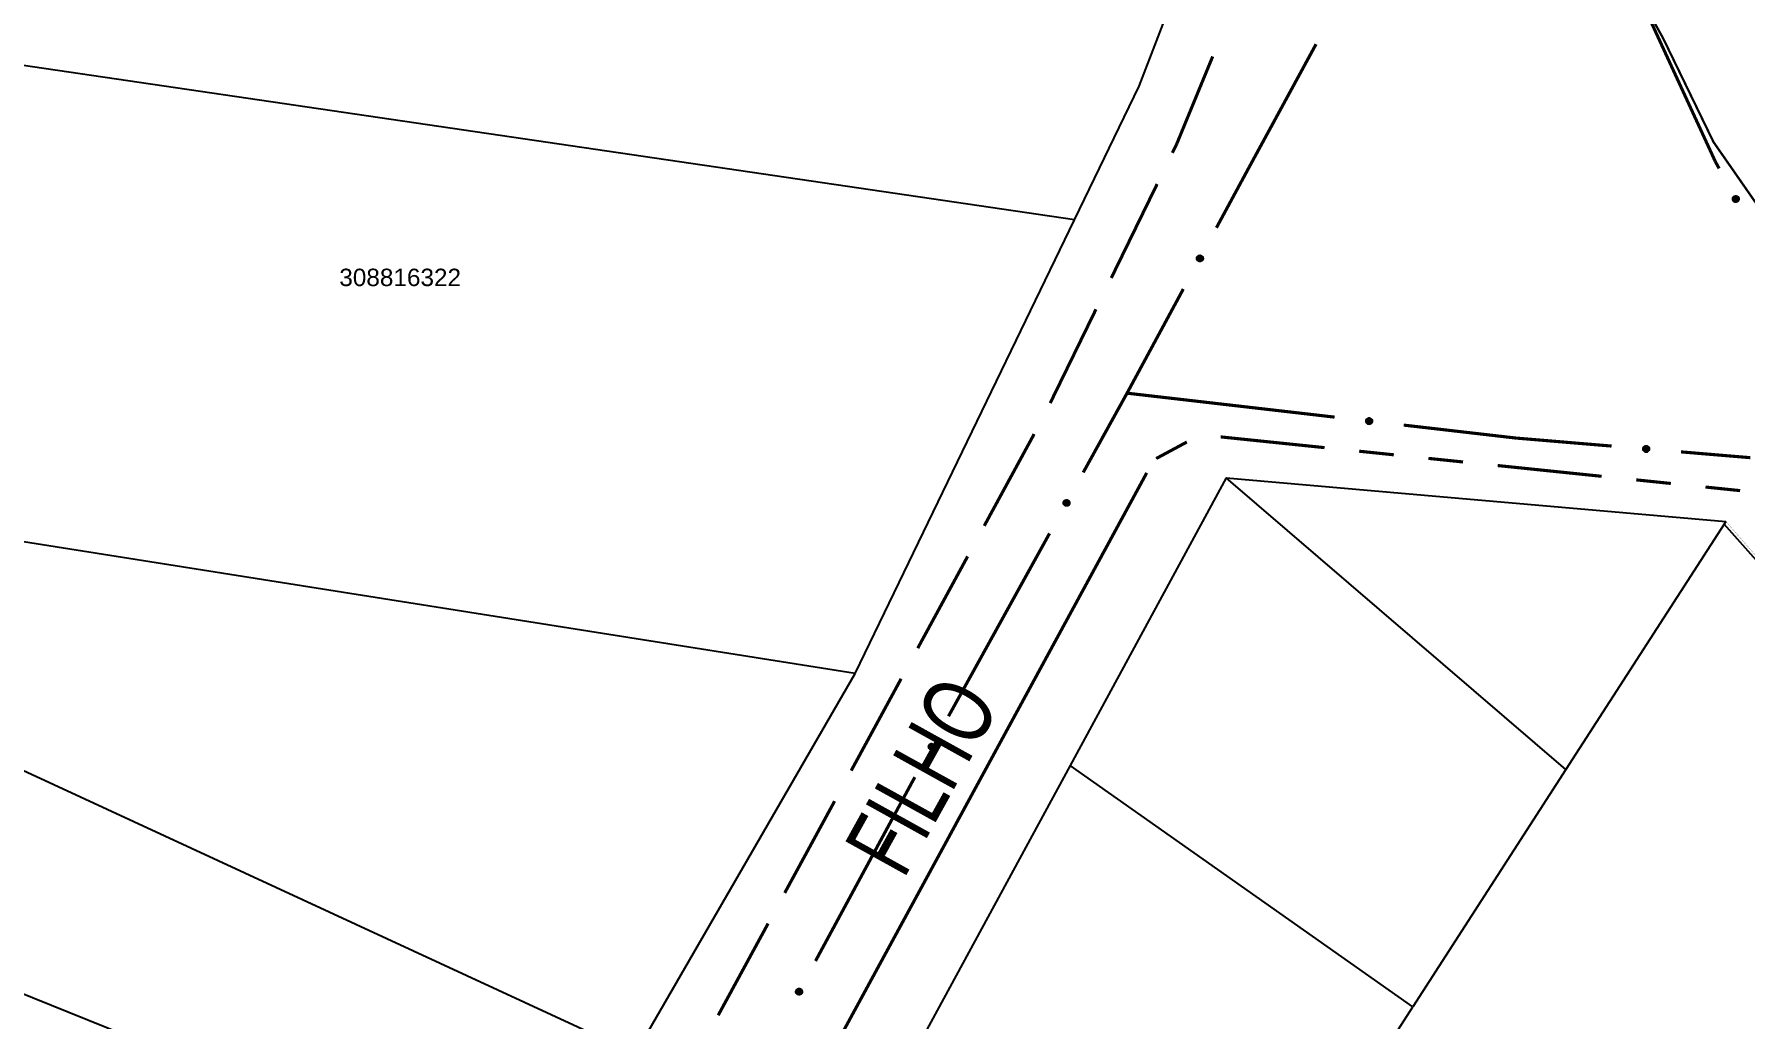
# Model space of a CAD drawing. Extents: x 201549 to 203722, y 4857623 to 4859778.
# Drawn here: x 202433.5 to 202531.8, y 4859594.4 to 4859650.9 of the extents above; entities that cross this region are included whole.
import ezdxf

# ---------------------------------------------------------------- set-up
doc = ezdxf.new("R2010")
doc.units = 0
doc.header["$LTSCALE"] = 1.5
doc.header["$MEASUREMENT"] = 0
for name, color, linetype in [('CD-MALHA-LOTES', 40, 'CONTINUOUS'), ('CD_TXT_QUADRA', 1, 'CONTINUOUS'), ('LM-LIM-SETOR-FISCAL', 7, 'CONTINUOUS'), ('RU-QUADRAS', 6, 'CONTINUOUS'), ('SV-EIXO-RUA-N-PAV', 6, 'CONTINUOUS'), ('SV-EIXO-RUA-PAV', 20, 'CONTINUOUS'), ('SV-RUA-NAO-PAV-S-GUIA-C-GUIA', 7, 'CONTINUOUS'), ('SV-RUA-PAVIM-S-GUIA-C-GUIA', 7, 'CONTINUOUS'), ('SV-TXT-RUA-N-PAV-S-GUIA-C-GUIA', 7, 'CONTINUOUS')]:
    doc.layers.add(name, color=color, linetype=linetype)
doc.styles.add('ARIAL', font='ARIAL.TTF')
doc.styles.add('MONOTXT', font='ARIAL.TTF', dxfattribs={"height": 0.2})
doc.linetypes.add('Limite', pattern='A,20,-3,[130,ltypeshp.shx,S=6.35,R=0,X=0,Y=0],-3,20', length=46)

msp = doc.modelspace()

# ---------------------------------------------------------------- linework, layer by layer
at = {"layer": 'CD-MALHA-LOTES', "linetype": 'Continuous'}
for p, q in [((202496.98, 4859647.95), (202499.66, 4859654.94)), ((202493.27, 4859640.26), (202428.48, 4859649.77)), ((202493.27, 4859640.26), (202496.98, 4859647.95)), ((202480.66, 4859614.21), (202493.27, 4859640.26)), ((202501.98, 4859625.44), (202493.01, 4859608.92)), ((202521.49, 4859608.7), (202501.98, 4859625.44)), ((202501.98, 4859625.44), (202530.68, 4859622.94)), ((202530.68, 4859622.94), (202530.58, 4859622.78)), ((202480.66, 4859614.21), (202429.51, 4859622.3)), ((202530.58, 4859622.78), (202521.49, 4859608.7)), ((202553.49, 4859596.97), (202530.58, 4859622.78)), ((202468.04, 4859592.38), (202480.66, 4859614.21)), ((202427.02, 4859611.35), (202468.04, 4859592.38)), ((202493.01, 4859608.92), (202476.88, 4859579.24)), ((202512.69, 4859595.06), (202493.01, 4859608.92)), ((202521.49, 4859608.7), (202512.69, 4859595.06)), ((202463.49, 4859583.47), (202422.94, 4859599.8)), ((202508.82, 4859589.06), (202512.69, 4859595.06))]:
    msp.add_line(p, q, dxfattribs=at)
at = {"layer": 'LM-LIM-SETOR-FISCAL', "linetype": 'Limite', "ltscale": 0.1, "const_width": 0.13, "flags": 128}
msp.add_lwpolyline([(203690.260081, 4857945.070709), (203624.634323, 4857876.322086), (203597.483031, 4857858.402645), (203529.936951, 4857817.251163), (203477.865481, 4857798.204621), (203470.255508, 4857794.734503), (203461.352554, 4857793.163394), (203446.975153, 4857796.8587), (203434.268062, 4857794.37427), (203415.032253, 4857783.068658), (203402.126694, 4857778.711644), (203386.003618, 4857774.608536), (203366.6323, 4857771.115492), (203345.157893, 4857770.830854), (203324.568024, 4857761.841833), (203301.581821, 4857760.866899), (203281.417715, 4857748.511746), (203252.78859, 4857741.388472), (203232.306394, 4857736.754404), (203212.334562, 4857736.296293), (203164.13965, 4857735.679698), (203138.99187, 4857736.954266), (203129.680407, 4857738.01055), (203095.984474, 4857727.896851), (203076.140726, 4857727.494996), (203025.014879, 4857721.40905), (203013.097806, 4857722.309608), (202992.105773, 4857719.939497), (202979.44632, 4857721.489532), (202964.645261, 4857723.459119), (202953.753944, 4857723.719881), (202948.567743, 4857734.588869), (202940.56683, 4857731.445097), (202928.292667, 4857726.395284), (202921.586801, 4857725.262879), (202891.249062, 4857717.013101), (202861.035745, 4857717.951775), (202843.379163, 4857715.343702), (202826.226463, 4857711.657758), (202804.140432, 4857707.443751), (202790.771355, 4857705.517518), (202768.577753, 4857708.236936), (202742.152032, 4857707.156689), (202736.174828, 4857706.655519), (202713.938929, 4857709.927449), (202695.611231, 4857706.369079), (202673.258666, 4857705.478725), (202656.72527, 4857701.372747), (202629.28054, 4857702.0954), (202612.6653, 4857697.207584), (202591.913663, 4857697.17112), (202573.082963, 4857699.207561), (202562.981881, 4857701.348758), (202542.231335, 4857696.463209), (202527.692121, 4857697.497329), (202506.011184, 4857700.954059), (202495.762995, 4857701.67688), (202477.853417, 4857695.637221), (202451.601566, 4857695.14746), (202439.72292, 4857695.152163), (202414.832804, 4857702.264138), (202409.505623, 4857708.382417), (202404.550581, 4857702.764348), (202392.386131, 4857694.909473), (202374.402744, 4857694.375334), (202370.790504, 4857707.218853), (202367.880357, 4857708.81308), (202365.097896, 4857694.881213), (202346.982515, 4857685.19854), (202335.643949, 4857688.651167), (202326.525916, 4857697.119411), (202318.576754, 4857694.737974), (202307.818302, 4857689.468212), (202291.471974, 4857680.842357), (202275.589764, 4857677.708389), (202259.053519, 4857679.374097), (202243.073737, 4857672.961005), (202214.272961, 4857673.983007), (202196.235748, 4857671.160004), (202166.262371, 4857673.222085), (202137.067905, 4857668.508741), (202112.979693, 4857664.510834), (202063.331805, 4857653.140334), (202048.493217, 4857650.054933), (202035.091784, 4857651.969478), (202023.899221, 4857655.255238), (202010.52796, 4857651.884532), (201999.307441, 4857648.055643), (201981.197242, 4857645.667621), (201954.082742, 4857645.121141), (201945.697725, 4857640.894606), (201931.391917, 4857630.157612), (201908.026813, 4857622.950269), (201883.4729, 4857629.270611), (201877.508406, 4857642.469721), (201854.745798, 4857639.06854), (201839.350138, 4857636.086338), (201828.34266, 4857631.211106), (201818.072406, 4857630.661005), (201791.730674, 4857645.716636), (201783.325652, 4857653.738781), (201774.365733, 4857662.184936), (201765.573826, 4857663.836912), (201752.290529, 4857659.858284), (201735.04564, 4857660.887584), (201727.455562, 4857670.187429), (201720.531788, 4857683.341011), (201712.157613, 4857700.626833), (201694.727347, 4857720.897673), (201679.589184, 4857740.191677), (201657.32648, 4857767.233141), (201654.564139, 4857799.822595), (201653.168948, 4857816.601418), (201648.897983, 4857832.521318), (201641.426502, 4857850.868289), (201624.439538, 4857878.124504), (201609.705016, 4857904.118762), (201594.767048, 4857924.49684), (201579.688593, 4857946.624543), (201574.368593, 4857976.270242), (201571.408411, 4858003.505486), (201566.936517, 4858039.389321), (201564.764318, 4858078.72263), (201562.269694, 4858104.600839), (201551.757007, 4858133.952949), (201551.186373, 4858156.429924), (201549.119269, 4858170.401701), (201549.246745, 4858186.104627), (201554.678227, 4858203.249655), (201558.171305, 4858220.410541), (201560.177107, 4858236.514509), (201560.415055, 4858239.809246), (201559.788221, 4858242.511434), (201551.336892, 4858249.701553), (201552.157199, 4858261.553469), (201556.911984, 4858273.515997), (201560.097639, 4858284.875736), (201560.510399, 4858299.28515), (201557.624238, 4858311.705049), (201560.009833, 4858320.099542), (201561.981178, 4858326.691836), (201566.707313, 4858341.650918), (201582.546234, 4858358.27629), (201591.67817, 4858367.066748), (201615.096765, 4858382.768909), (201643.467678, 4858408.340795), (201662.426287, 4858428.461694), (201687.49864, 4858456.872452), (201695.711751, 4858480.503996), (201697.241213, 4858493.368461), (201708.122023, 4858512.454588), (201708.913728, 4858524.199447), (201718.579722, 4858544.463789), (201733.577492, 4858559.16074), (201748.497093, 4858572.745024), (201759.62483, 4858585.08596), (201772.517183, 4858599.8166), (201797.761054, 4858621.167174), (201813.769148, 4858629.66302), (201830.418521, 4858646.310562), (201849.011501, 4858664.504513), (201851.314022, 4858668.825445), (201857.549066, 4858681.544401), (201862.42871, 4858685.799557), (201865.966242, 4858689.749341), (201865.68234, 4858691.625443), (201857.763701, 4858695.442229), (201850.485155, 4858704.533181), (201847.54822, 4858723.831601), (201858.251257, 4858731.66627), (201858.92976, 4858736.348746), (201856.131935, 4858739.11135), (201855.153114, 4858759.016886), (201862.856619, 4858771.755825), (201872.56032, 4858788.598255), (201887.559021, 4858785.607288), (201894.924798, 4858786.689227), (201898.748315, 4858791.479933), (201901.748118, 4858797.019428), (201899.947285, 4858805.270061), (201902.159269, 4858816.15094), (201916.649053, 4858830.131738), (201922.681108, 4858839.197621), (201923.717945, 4858848.876055), (201927.12082, 4858860.1517), (201927.274817, 4858875.017476), (201925.508092, 4858896.764205), (201942.625428, 4858910.622255), (201947.555532, 4858919.314093), (201951.803836, 4858928.782451), (201954.266441, 4858935.163408), (201959.271015, 4858947.314055), (201964.479977, 4858959.592926), (201967.152407, 4858968.266465), (201964.55435, 4858976.487948), (201962.894294, 4858991.279376), (201964.900793, 4859004.827319), (201964.6517, 4859016.898797), (201965.696998, 4859030.808415), (201969.531889, 4859045.576569), (201975.75863, 4859052.20621), (201969.45004, 4859055.850905), (201965.009026, 4859070.898106), (201965.069362, 4859074.030336), (201963.476629, 4859075.991683), (201953.10009, 4859077.836379), (201942.441068, 4859084.073053), (201934.726475, 4859088.201758), (201918.16488, 4859094.012892), (201910.256895, 4859096.550971), (201893.421427, 4859107.28582), (201885.268901, 4859113.680363), (201864.45443, 4859121.529069), (201850.623658, 4859135.609088), (201846.963877, 4859146.620609), (201855.767516, 4859165.416404), (201875.347527, 4859164.308429), (201889.044993, 4859157.340855), (201904.349852, 4859149.80302), (201927.90161, 4859138.922585), (201938.715832, 4859134.958824), (201957.005609, 4859130.242277), (201977.026771, 4859120.820983), (201985.806231, 4859116.11566), (201991.168531, 4859121.52132), (201992.488353, 4859131.751117), (202001.404985, 4859144.188737), (202015.237277, 4859158.295848), (202027.695168, 4859169.318871), (202029.771608, 4859171.898113), (202033.776454, 4859179.091552), (202035.381378, 4859188.589823), (202041.175735, 4859202.289727), (202053.436878, 4859210.693244), (202063.459078, 4859216.99753), (202072.268869, 4859222.32438), (202115.036275, 4859252.473476), (202125.947129, 4859260.226968), (202138.444739, 4859271.495305), (202150.532591, 4859280.714854), (202161.391171, 4859291.368554), (202178.868205, 4859308.22401), (202191.586615, 4859321.29274), (202216.729868, 4859343.200113), (202238.66378, 4859364.13703), (202250.52502, 4859378.676083), (202258.974753, 4859394.377128), (202266.679718, 4859404.602088), (202275.065891, 4859412.387653), (202302.264215, 4859448.149551), (202318.584229, 4859468.798856), (202327.347328, 4859478.500068), (202334.691915, 4859489.468295), (202339.506578, 4859500.644952), (202345.514817, 4859507.599166), (202371.864321, 4859545.024292), (202393.198162, 4859572.010698), (202405.581673, 4859587.830346), (202410.327797, 4859597.458197), (202419.27763, 4859633.664342), (202416.989486, 4859654.974178), (202411.731424, 4859697.413521), (202412.757426, 4859719.590937), (202436.124438, 4859738.613146), (202462.873067, 4859753.35892), (202485.340162, 4859765.605573), (202495.831881, 4859771.875287), (202497.599834, 4859778.209393), (202518.345276, 4859756.508353), (202515.743454, 4859740.717238), (202514.723698, 4859716.086214), (202516.920095, 4859683.767801), (202522.647194, 4859658.696813), (202527.07528, 4859650.692195), (202529.970568, 4859644.731309), (202535.420521, 4859636.897001), (202545.468872, 4859621.994786), (202558.357019, 4859606.657609), (202585.8358, 4859573.559083), (202599.806104, 4859558.80064), (202612.899885, 4859544.220382), (202638.909787, 4859517.064978), (202649.659036, 4859507.002602), (202668.16042, 4859487.524508), (202676.088824, 4859478.493485), (202694.285339, 4859460.440182), (202710.86304, 4859442.826375), (202712.459386, 4859440.945228), (202729.879978, 4859422.216603), (202741.931615, 4859409.354739), (202746.608706, 4859404.490444), (202753.347688, 4859397.029427), (202761.114193, 4859388.430797), (202780.521657, 4859366.71292), (202787.470106, 4859359.175299), (202792.305962, 4859354.009726), (202805.952922, 4859338.966966), (202827.483001, 4859315.28388), (202860.2174, 4859279.107138), (202891.663582, 4859248.038398), (202903.615874, 4859235.095065), (202918.084292, 4859218.768396), (202940.542465, 4859195.291329), (202956.34755, 4859178.52201), (202968.266176, 4859165.295182), (202978.719379, 4859155.296466), (202993.717452, 4859134.390061), (203000.802797, 4859124.358547), (203012.351422, 4859108.484298), (203027.622616, 4859089.716281), (203037.680048, 4859069.601416), (203043.700341, 4859058.903498), (203054.3, 4859060.91), (203065.69, 4859063.18), (203071.14, 4859057.81), (203074.16, 4859054.84), (203084.88, 4859044.28), (203097.92, 4859031.43), (203104.75, 4859024.55), (203111.15, 4859018.12), (203119.81, 4859009.41), (203127.17, 4859002), (203135.63, 4858993.48), (203144.95, 4858984.1), (203153.42, 4858975.59), (203163.08, 4858965.86), (203173.19, 4858955.69), (203182.56, 4858946.25), (203191.76, 4858937.01), (203198.08, 4858930.3), (203204.43, 4858923.55), (203216.13, 4858910.9), (203222.97, 4858903.52), (203233.78, 4858891.83), (203245.73, 4858878.91), (203264.33, 4858858.8), (203273.98, 4858848.42), (203284.55, 4858837.04), (203303.21, 4858816.97), (203311.9, 4858807.61), (203329.84, 4858788.31), (203337.74, 4858779.49), (203353.23, 4858762.39), (203359.11, 4858755.91), (203364.48, 4858749.97), (203370.86, 4858742.93), (203380.58, 4858732.21), (203389.39, 4858722.58), (203398.64, 4858712.48), (203405.71, 4858704.76), (203410.16, 4858699.89), (203415.55, 4858694), (203420.33, 4858688.78), (203441.21, 4858665.98), (203450.56, 4858656.22), (203473.18, 4858631.13), (203477.89, 4858625.9), (203722.237123, 4858356.395713), (203690.000636, 4858326.668344), (203710.985762, 4858303.396246), (203696.285447, 4858225.222295), (203632.07909, 4858167.69374), (203616.580022, 4858183.192808), (203573.182632, 4858142.895231)], close=True, dxfattribs=at)
at = {"layer": 'RU-QUADRAS', "linetype": 'Continuous'}
msp.add_lwpolyline([(202505.52, 4859670.5, 0.01, 0.01, 0), (202496.98, 4859647.95, 0.01, 0.01, 0), (202480.83, 4859614.5, 0.01, 0.01, 0), (202468.04, 4859592.38, 0.01, 0.01, 0), (202469.41, 4859591.74, 0.01, 0.01, 0), (202465.07, 4859582.83, 0.01, 0.01, 0), (202463.49, 4859583.47, 0.01, 0.01, 0), (202427.43, 4859518.29, 0.01, 0.01, 0), (202388.8, 4859547.16, 0.01, 0.01, 0.051436214), (202398.91, 4859556.77, 0.01, 0.01, 0), (202408.5, 4859570.59, 0.01, 0.01, 0), (202415.59, 4859584.56, 0.01, 0.01, 0), (202418.32, 4859588.93, 0.01, 0.01, 0.036602137), (202429.24, 4859618.27, 0.01, 0.01, 0), (202429.77, 4859626.17, 0.01, 0.01, 0), (202428.46, 4859650.08, 0.01, 0.01, 0), (202425.83, 4859683.84, 0.01, 0.01, -0.029390207)], format="xyseb", dxfattribs=at)
msp.add_lwpolyline([(202476.88, 4859579.24, 0.01, 0.01, 0), (202501.98, 4859625.44, 0.01, 0.01, 0), (202530.68, 4859622.94, 0.01, 0.01, 0), (202599.05, 4859544.82, 0.01, 0.01, 0), (202624.46, 4859518.56, 0.01, 0.01, -0.007644543), (202589.35, 4859459.91, 0.01, 0.01, 0), (202541.9, 4859513.87, 0.01, 0.01, 0.011159294)], format="xyseb", close=True, dxfattribs=at)
at = {"layer": 'SV-EIXO-RUA-N-PAV', "const_width": 0.18}
for points in [[(202496.28, 4859630.31), (202508.200907, 4859628.93451)], [(202512.174543, 4859628.476014), (202518.134996, 4859627.788269)], [(202518.134996, 4859627.788269), (202518.64, 4859627.73)], [(202518.64, 4859627.73), (202524.11251, 4859627.271948)], [(202528.098571, 4859626.938313), (202532.084633, 4859626.604677)]]:
    msp.add_lwpolyline(points, dxfattribs=at)
at = {"layer": 'SV-EIXO-RUA-N-PAV'}
for points in [[(202510.057609, 4859628.831086), (202510.095495, 4859628.862017), (202510.13438, 4859628.880854), (202510.171334, 4859628.887231), (202510.205459, 4859628.88435), (202510.240039, 4859628.877471), (202510.273372, 4859628.862844), (202510.306772, 4859628.838414), (202510.338067, 4859628.800628), (202510.354745, 4859628.759526), (202510.362935, 4859628.72363), (202510.36198, 4859628.687874), (202510.354735, 4859628.654394), (202510.338396, 4859628.620272), (202510.313308, 4859628.586666), (202510.274551, 4859628.556117), (202510.236302, 4859628.537911), (202510.200396, 4859628.532683), (202510.164455, 4859628.53387), (202510.129237, 4859628.541316), (202510.096599, 4859628.555863), (202510.062809, 4859628.581183), (202510.033164, 4859628.619836), (202510.01457, 4859628.657777), (202510.008839, 4859628.6936), (202510.010805, 4859628.728958), (202510.017282, 4859628.763725), (202510.030591, 4859628.797844), (202510.057609, 4859628.831086)], [(202525.971543, 4859627.226811), (202526.008439, 4859627.258916), (202526.046714, 4859627.278963), (202526.083451, 4859627.286495), (202526.117649, 4859627.284687), (202526.152427, 4859627.278896), (202526.186203, 4859627.265321), (202526.220352, 4859627.241951), (202526.252817, 4859627.205165), (202526.270777, 4859627.164606), (202526.280088, 4859627.128985), (202526.280255, 4859627.093217), (202526.274064, 4859627.059526), (202526.258803, 4859627.024908), (202526.234782, 4859626.990532), (202526.197002, 4859626.958782), (202526.159343, 4859626.939386), (202526.123619, 4859626.933033), (202526.087658, 4859626.933093), (202526.052224, 4859626.939431), (202526.019146, 4859626.952947), (202525.984578, 4859626.977194), (202525.953735, 4859627.014898), (202525.933961, 4859627.052238), (202525.927108, 4859627.087864), (202525.927964, 4859627.123265), (202525.933348, 4859627.158218), (202525.94558, 4859627.192738), (202525.971543, 4859627.226811)]]:
    msp.add_lwpolyline(points, close=True, dxfattribs=at)
for points in [[(202510.057609, 4859628.831086), (202510.306772, 4859628.838414)], [(202510.07893, 4859628.847096), (202510.282677, 4859628.851058)], [(202510.095495, 4859628.862017), (202510.273372, 4859628.862844)], [(202510.117615, 4859628.872851), (202510.247798, 4859628.870192)], [(202510.13438, 4859628.880854), (202510.240039, 4859628.877471)], [(202510.008839, 4859628.6936), (202510.36198, 4859628.687874)], [(202510.010805, 4859628.728958), (202510.362935, 4859628.72363)], [(202510.012353, 4859628.710553), (202510.360411, 4859628.703358)], [(202510.01457, 4859628.657777), (202510.354735, 4859628.654394)], [(202510.015064, 4859628.674527), (202510.355302, 4859628.670982)], [(202510.017282, 4859628.763725), (202510.354745, 4859628.759526)], [(202510.017932, 4859628.746996), (202510.354103, 4859628.74392)], [(202510.025908, 4859628.637563), (202510.341746, 4859628.636833)], [(202510.028619, 4859628.780102), (202510.341903, 4859628.78104)], [(202510.030591, 4859628.797844), (202510.338067, 4859628.800628)], [(202510.033164, 4859628.619836), (202510.338396, 4859628.620272)], [(202510.044729, 4859628.812582), (202510.318702, 4859628.818057)], [(202510.051976, 4859628.601589), (202510.322769, 4859628.60331)], [(202510.062809, 4859628.581183), (202510.313308, 4859628.586666)], [(202510.085447, 4859628.570255), (202510.28617, 4859628.57182)], [(202510.096599, 4859628.555863), (202510.274551, 4859628.556117)], [(202510.117302, 4859628.548723), (202510.248997, 4859628.547264)], [(202510.129237, 4859628.541316), (202510.236302, 4859628.537911)], [(202525.927108, 4859627.087864), (202526.280255, 4859627.093217)], [(202525.927964, 4859627.123265), (202526.280088, 4859627.128985)], [(202525.930089, 4859627.104918), (202526.278201, 4859627.108644)], [(202525.933348, 4859627.158218), (202526.270777, 4859627.164606)], [(202525.933929, 4859627.068995), (202526.27411, 4859627.076123)], [(202525.933961, 4859627.052238), (202526.274064, 4859627.059526)], [(202525.934522, 4859627.141518), (202526.270624, 4859627.148987)], [(202525.944166, 4859627.174943), (202526.257266, 4859627.185707)], [(202525.94558, 4859627.192738), (202526.252817, 4859627.205165)], [(202525.945927, 4859627.032389), (202526.261633, 4859627.041566)], [(202525.953735, 4859627.014898), (202526.258803, 4859627.024908)], [(202525.959249, 4859627.207913), (202526.232916, 4859627.221978)], [(202525.971543, 4859627.226811), (202526.220352, 4859627.241951)], [(202525.97311, 4859626.997251), (202526.243716, 4859627.007464)], [(202525.984578, 4859626.977194), (202526.234782, 4859626.990532)], [(202525.992351, 4859627.243482), (202526.195873, 4859627.253833)], [(202526.007548, 4859626.966982), (202526.208122, 4859626.974841)], [(202526.008439, 4859627.258916), (202526.186203, 4859627.265321)], [(202526.019146, 4859626.952947), (202526.197002, 4859626.958782)], [(202526.030209, 4859627.270438), (202526.160411, 4859627.271864)], [(202526.040062, 4859626.94646), (202526.171738, 4859626.949132)], [(202526.046714, 4859627.278963), (202526.152427, 4859627.278896)], [(202526.052224, 4859626.939431), (202526.159343, 4859626.939386)]]:
    msp.add_lwpolyline(points, dxfattribs=at)
at = {"layer": 'SV-EIXO-RUA-PAV', "const_width": 0.18}
for points in [[(202525.244192, 4859654.102031), (202529.844358, 4859644.110111)], [(202507.137202, 4859650.357018), (202503.314987, 4859643.329169)], [(202529.844358, 4859644.110111), (202530.07, 4859643.62)], [(202530.07, 4859643.62), (202530.29004, 4859643.215538)], [(202503.31, 4859643.32), (202501.413403, 4859639.810081)], [(202503.314987, 4859643.329169), (202503.31, 4859643.32)], [(202499.511844, 4859636.29098), (202496.659505, 4859631.012328)], [(202496.659505, 4859631.012328), (202496.28, 4859630.31)], [(202496.28, 4859630.31), (202493.763888, 4859625.757327)], [(202491.829049, 4859622.256414), (202486.024531, 4859611.753673)], [(202484.089692, 4859608.252759), (202483.95, 4859608)], [(202483.95, 4859608), (202478.384381, 4859597.695813)]]:
    msp.add_lwpolyline(points, dxfattribs=at)
at = {"layer": 'SV-EIXO-RUA-PAV'}
for points in [[(202531.27385, 4859641.637515), (202531.320948, 4859641.624329), (202531.358729, 4859641.603366), (202531.385209, 4859641.576812), (202531.402489, 4859641.547245), (202531.416761, 4859641.515006), (202531.423979, 4859641.479328), (202531.423218, 4859641.437954), (202531.410323, 4859641.390616), (202531.386304, 4859641.353324), (202531.361659, 4859641.325971), (202531.331867, 4859641.306177), (202531.300316, 4859641.292837), (202531.263007, 4859641.286565), (202531.221086, 4859641.287745), (202531.1738, 4859641.301864), (202531.136901, 4859641.32267), (202531.111963, 4859641.349027), (202531.092253, 4859641.379105), (202531.078077, 4859641.412193), (202531.071194, 4859641.447257), (202531.072458, 4859641.489462), (202531.087012, 4859641.535949), (202531.107343, 4859641.572988), (202531.133343, 4859641.598289), (202531.163392, 4859641.617027), (202531.195553, 4859641.631735), (202531.231116, 4859641.640484), (202531.27385, 4859641.637515)], [(202500.627774, 4859638.124606), (202500.642421, 4859638.077942), (202500.645468, 4859638.034842), (202500.637663, 4859637.998163), (202500.622314, 4859637.967549), (202500.603084, 4859637.937998), (202500.577123, 4859637.912482), (202500.542036, 4859637.890545), (202500.495329, 4859637.875523), (202500.450972, 4859637.875303), (202500.414602, 4859637.881031), (202500.381759, 4859637.895198), (202500.353364, 4859637.91436), (202500.327752, 4859637.942204), (202500.305867, 4859637.977978), (202500.291899, 4859638.025309), (202500.289201, 4859638.067584), (202500.297683, 4859638.102864), (202500.312134, 4859638.135792), (202500.332128, 4859638.165726), (202500.357756, 4859638.190626), (202500.393816, 4859638.212596), (202500.440714, 4859638.225764), (202500.482847, 4859638.228935), (202500.518236, 4859638.220952), (202500.550335, 4859638.205994), (202500.580209, 4859638.187067), (202500.606944, 4859638.162038), (202500.627774, 4859638.124606)], [(202492.962314, 4859624.079377), (202492.976519, 4859624.032577), (202492.979157, 4859623.989449), (202492.971004, 4859623.952846), (202492.955366, 4859623.922379), (202492.935856, 4859623.893012), (202492.909654, 4859623.867743), (202492.874361, 4859623.846139), (202492.827514, 4859623.831561), (202492.783156, 4859623.831762), (202492.746843, 4859623.837835), (202492.714135, 4859623.852312), (202492.685924, 4859623.871743), (202492.660576, 4859623.899828), (202492.639032, 4859623.935808), (202492.625513, 4859623.98327), (202492.623216, 4859624.025568), (202492.632032, 4859624.060766), (202492.646795, 4859624.093556), (202492.667071, 4859624.123299), (202492.692935, 4859624.147955), (202492.729201, 4859624.169581), (202492.776222, 4859624.182304), (202492.818383, 4859624.185076), (202492.853695, 4859624.176757), (202492.88565, 4859624.161496), (202492.915343, 4859624.142286), (202492.941841, 4859624.117005), (202492.962314, 4859624.079377)], [(202485.222957, 4859610.075722), (202485.237161, 4859610.028922), (202485.239799, 4859609.985795), (202485.231647, 4859609.949191), (202485.216008, 4859609.918724), (202485.196499, 4859609.889357), (202485.170297, 4859609.864088), (202485.135003, 4859609.842485), (202485.088156, 4859609.827906), (202485.043799, 4859609.828107), (202485.007486, 4859609.83418), (202484.974778, 4859609.848658), (202484.946566, 4859609.868088), (202484.921219, 4859609.896173), (202484.899675, 4859609.932153), (202484.886155, 4859609.979615), (202484.883859, 4859610.021913), (202484.892674, 4859610.057111), (202484.907437, 4859610.089901), (202484.927714, 4859610.119644), (202484.953578, 4859610.1443), (202484.989843, 4859610.165926), (202485.036864, 4859610.178649), (202485.079026, 4859610.181421), (202485.114338, 4859610.173102), (202485.146293, 4859610.157841), (202485.175986, 4859610.138632), (202485.202483, 4859610.11335), (202485.222957, 4859610.075722)], [(202477.599041, 4859596.010203), (202477.613696, 4859595.963542), (202477.616751, 4859595.920442), (202477.608952, 4859595.883762), (202477.593608, 4859595.853145), (202477.574383, 4859595.823591), (202477.548426, 4859595.798071), (202477.513343, 4859595.776127), (202477.466639, 4859595.761097), (202477.422282, 4859595.76087), (202477.385911, 4859595.766592), (202477.353065, 4859595.780753), (202477.324668, 4859595.79991), (202477.29905, 4859595.82775), (202477.27716, 4859595.86352), (202477.263183, 4859595.910849), (202477.260478, 4859595.953123), (202477.268953, 4859595.988404), (202477.283399, 4859596.021335), (202477.303388, 4859596.051273), (202477.329012, 4859596.076177), (202477.365068, 4859596.098153), (202477.411964, 4859596.111329), (202477.454096, 4859596.114508), (202477.489487, 4859596.10653), (202477.521588, 4859596.091578), (202477.551465, 4859596.072656), (202477.578205, 4859596.047632), (202477.599041, 4859596.010203)]]:
    msp.add_lwpolyline(points, close=True, dxfattribs=at)
for points in [[(202531.163392, 4859641.617027), (202531.361659, 4859641.325971)], [(202531.182245, 4859641.621578), (202531.373171, 4859641.344869)], [(202531.195553, 4859641.631735), (202531.386304, 4859641.353324)], [(202531.215471, 4859641.631887), (202531.39651, 4859641.376207)], [(202531.231116, 4859641.640484), (202531.410323, 4859641.390616)], [(202531.251305, 4859641.637402), (202531.413434, 4859641.416482)], [(202531.27385, 4859641.637515), (202531.423218, 4859641.437954)], [(202531.299213, 4859641.62929), (202531.419694, 4859641.464936)], [(202531.320948, 4859641.624329), (202531.423979, 4859641.479328)], [(202531.342537, 4859641.612472), (202531.415273, 4859641.504472)], [(202531.071194, 4859641.447257), (202531.1738, 4859641.301864)], [(202531.072458, 4859641.489462), (202531.221086, 4859641.287745)], [(202531.076548, 4859641.464659), (202531.193328, 4859641.301397)], [(202531.077268, 4859641.426216), (202531.151854, 4859641.317669)], [(202531.078077, 4859641.412193), (202531.136901, 4859641.32267)], [(202531.082914, 4859641.510064), (202531.240142, 4859641.289585)], [(202531.087012, 4859641.535949), (202531.263007, 4859641.286565)], [(202531.097335, 4859641.552084), (202531.278479, 4859641.293354)], [(202531.107343, 4859641.572988), (202531.300316, 4859641.292837)], [(202531.121326, 4859641.582223), (202531.314208, 4859641.301918)], [(202531.133343, 4859641.598289), (202531.331867, 4859641.306177)], [(202531.14923, 4859641.60517), (202531.343627, 4859641.31637)], [(202531.358729, 4859641.603366), (202531.416761, 4859641.515006)], [(202500.332128, 4859638.165726), (202500.289201, 4859638.067584)], [(202500.357756, 4859638.190626), (202500.291899, 4859638.025309)], [(202500.343438, 4859638.174056), (202500.29317, 4859638.052324)], [(202500.375261, 4859638.195635), (202500.302163, 4859638.00869)], [(202500.393816, 4859638.212596), (202500.305867, 4859637.977978)], [(202500.416785, 4859638.215074), (202500.317807, 4859637.963013)], [(202500.440714, 4859638.225764), (202500.327752, 4859637.942204)], [(202500.459867, 4859638.225916), (202500.341883, 4859637.932942)], [(202500.482847, 4859638.228935), (202500.353364, 4859637.91436)], [(202500.498215, 4859638.222256), (202500.368555, 4859637.907673)], [(202500.518236, 4859638.220952), (202500.381759, 4859637.895198)], [(202500.532671, 4859638.211393), (202500.396718, 4859637.890904)], [(202500.550335, 4859638.205994), (202500.414602, 4859637.881031)], [(202500.564435, 4859638.192678), (202500.436721, 4859637.881696)], [(202500.580209, 4859638.187067), (202500.450972, 4859637.875303)], [(202500.591203, 4859638.170458), (202500.475717, 4859637.879236)], [(202500.606944, 4859638.162038), (202500.495329, 4859637.875523)], [(202500.615377, 4859638.143437), (202500.518703, 4859637.887029)], [(202500.627774, 4859638.124606), (202500.542036, 4859637.890545)], [(202500.634719, 4859638.098864), (202500.562724, 4859637.90822)], [(202500.642421, 4859638.077942), (202500.577123, 4859637.912482)], [(202500.644264, 4859638.05338), (202500.593444, 4859637.933497)], [(202500.645468, 4859638.034842), (202500.603084, 4859637.937998)], [(202492.667071, 4859624.123299), (202492.623216, 4859624.025568)], [(202492.692935, 4859624.147955), (202492.625513, 4859623.98327)], [(202492.67846, 4859624.131521), (202492.62704, 4859624.010271)], [(202492.710486, 4859624.152797), (202492.635618, 4859623.966553)], [(202492.729201, 4859624.169581), (202492.639032, 4859623.935808)], [(202492.752193, 4859624.171842), (202492.650829, 4859623.92073)], [(202492.776222, 4859624.182304), (202492.660576, 4859623.899828)], [(202492.795376, 4859624.182275), (202492.674619, 4859623.890432)], [(202492.818383, 4859624.185076), (202492.685924, 4859623.871743)], [(202492.833687, 4859624.178251), (202492.70105, 4859623.864911)], [(202492.853695, 4859624.176757), (202492.714135, 4859623.852312)], [(202492.868038, 4859624.167061), (202492.729052, 4859623.847876)], [(202492.88565, 4859624.161496), (202492.746843, 4859623.837835)], [(202492.899624, 4859624.148046), (202492.768967, 4859623.83829)], [(202492.915343, 4859624.142286), (202492.783156, 4859623.831762)], [(202492.92618, 4859624.125574), (202492.807938, 4859623.83546)], [(202492.941841, 4859624.117005), (202492.827514, 4859623.831561)], [(202492.950097, 4859624.098325), (202492.850995, 4859623.842845)], [(202492.962314, 4859624.079377), (202492.874361, 4859623.846139)], [(202492.969015, 4859624.05357), (202492.895216, 4859623.863618)], [(202492.976519, 4859624.032577), (202492.909654, 4859623.867743)], [(202492.978128, 4859624.007998), (202492.926174, 4859623.888603)], [(202492.979157, 4859623.989449), (202492.935856, 4859623.893012)], [(202484.989843, 4859610.165926), (202484.899675, 4859609.932153)], [(202485.012835, 4859610.168187), (202484.911471, 4859609.917075)], [(202485.036864, 4859610.178649), (202484.921219, 4859609.896173)], [(202485.056019, 4859610.17862), (202484.935262, 4859609.886777)], [(202485.079026, 4859610.181421), (202484.946566, 4859609.868088)], [(202485.09433, 4859610.174596), (202484.961693, 4859609.861257)], [(202485.114338, 4859610.173102), (202484.974778, 4859609.848658)], [(202484.927714, 4859610.119644), (202484.883859, 4859610.021913)], [(202484.953578, 4859610.1443), (202484.886155, 4859609.979615)], [(202484.939103, 4859610.127866), (202484.887682, 4859610.006616)], [(202484.971129, 4859610.149142), (202484.896261, 4859609.962899)], [(202485.128681, 4859610.163407), (202484.989695, 4859609.844222)], [(202485.146293, 4859610.157841), (202485.007486, 4859609.83418)], [(202485.160266, 4859610.144392), (202485.029609, 4859609.834635)], [(202485.175986, 4859610.138632), (202485.043799, 4859609.828107)], [(202485.186823, 4859610.121919), (202485.068581, 4859609.831805)], [(202485.202483, 4859610.11335), (202485.088156, 4859609.827906)], [(202485.210739, 4859610.09467), (202485.111638, 4859609.83919)], [(202485.222957, 4859610.075722), (202485.135003, 4859609.842485)], [(202485.229658, 4859610.049915), (202485.155859, 4859609.859963)], [(202485.237161, 4859610.028922), (202485.170297, 4859609.864088)], [(202485.238771, 4859610.004344), (202485.186816, 4859609.884948)], [(202485.239799, 4859609.985795), (202485.196499, 4859609.889357)], [(202477.303388, 4859596.051273), (202477.260478, 4859595.953123)], [(202477.329012, 4859596.076177), (202477.263183, 4859595.910849)], [(202477.314697, 4859596.059604), (202477.264449, 4859595.937864)], [(202477.346516, 4859596.081189), (202477.27345, 4859595.894231)], [(202477.365068, 4859596.098153), (202477.27716, 4859595.86352)], [(202477.388037, 4859596.100635), (202477.289101, 4859595.848557)], [(202477.411964, 4859596.111329), (202477.29905, 4859595.82775)], [(202477.431117, 4859596.111485), (202477.313183, 4859595.81849)], [(202477.454096, 4859596.114508), (202477.324668, 4859595.79991)], [(202477.469466, 4859596.107831), (202477.339859, 4859595.793226)], [(202477.489487, 4859596.10653), (202477.353065, 4859595.780753)], [(202477.503923, 4859596.096973), (202477.368025, 4859595.776462)], [(202477.521588, 4859596.091578), (202477.385911, 4859595.766592)], [(202477.535691, 4859596.078264), (202477.40803, 4859595.76726)], [(202477.551465, 4859596.072656), (202477.422282, 4859595.76087)], [(202477.562463, 4859596.056049), (202477.447027, 4859595.764807)], [(202477.578205, 4859596.047632), (202477.466639, 4859595.761097)], [(202477.586641, 4859596.029032), (202477.490011, 4859595.772607)], [(202477.599041, 4859596.010203), (202477.513343, 4859595.776127)], [(202477.605991, 4859595.984462), (202477.534029, 4859595.793806)], [(202477.613696, 4859595.963542), (202477.548426, 4859595.798071)], [(202477.615544, 4859595.93898), (202477.564744, 4859595.819089)], [(202477.616751, 4859595.920442), (202477.574383, 4859595.823591)]]:
    msp.add_lwpolyline(points, dxfattribs=at)
at = {"layer": 'SV-RUA-NAO-PAV-S-GUIA-C-GUIA', "const_width": 0.18}
for points in [[(202507.625242, 4859627.181936), (202501.657085, 4859627.799268)], [(202498.835667, 4859627.030299), (202497.96095, 4859626.559279)], [(202499.716131, 4859627.504413), (202498.835667, 4859627.030299)], [(202511.604013, 4859626.770381), (202509.614628, 4859626.976159)], [(202497.96095, 4859626.559279), (202497.957338, 4859626.553843)], [(202515.582785, 4859626.358827), (202513.593399, 4859626.564604)], [(202523.540328, 4859625.535717), (202517.572171, 4859626.153049)], [(202527.5191, 4859625.124163), (202525.529714, 4859625.32994)], [(202531.497871, 4859624.712608), (202529.508485, 4859624.918385)]]:
    msp.add_lwpolyline(points, dxfattribs=at)
at = {"layer": 'SV-RUA-PAVIM-S-GUIA-C-GUIA', "const_width": 0.18}
for points in [[(202501.200276, 4859649.648927), (202499.298282, 4859645.024814)], [(202499.14, 4859644.64), (202498.883831, 4859644.115288)], [(202499.298282, 4859645.024814), (202499.14, 4859644.64)], [(202498.006397, 4859642.318038), (202495.374095, 4859636.926286)], [(202494.496661, 4859635.129036), (202491.864359, 4859629.737284)], [(202490.943234, 4859627.96256), (202488.077687, 4859622.691067)], [(202497.41, 4859625.73), (202472.66, 4859580.19)], [(202487.122505, 4859620.933903), (202484.256957, 4859615.66241)], [(202483.301775, 4859613.905245), (202480.436227, 4859608.633752)], [(202479.481045, 4859606.876588), (202476.615497, 4859601.605095)], [(202475.660315, 4859599.847931), (202472.794768, 4859594.576438)]]:
    msp.add_lwpolyline(points, dxfattribs=at)

# ---------------------------------------------------------------- texts
at = {"layer": 'CD_TXT_QUADRA', "color": 7, "linetype": 'Continuous', "style": 'MONOTXT'}
msp.add_text('308816322', height=1, dxfattribs=at).set_placement((202451.03, 4859636.46))
at = {"layer": 'SV-TXT-RUA-N-PAV-S-GUIA-C-GUIA', "style": 'ARIAL', "width": 0.7}
msp.add_text('FILHO', height=4, rotation=61, dxfattribs=at).set_placement((202483.449064, 4859602.347809))

doc.saveas('drawing.dxf')
